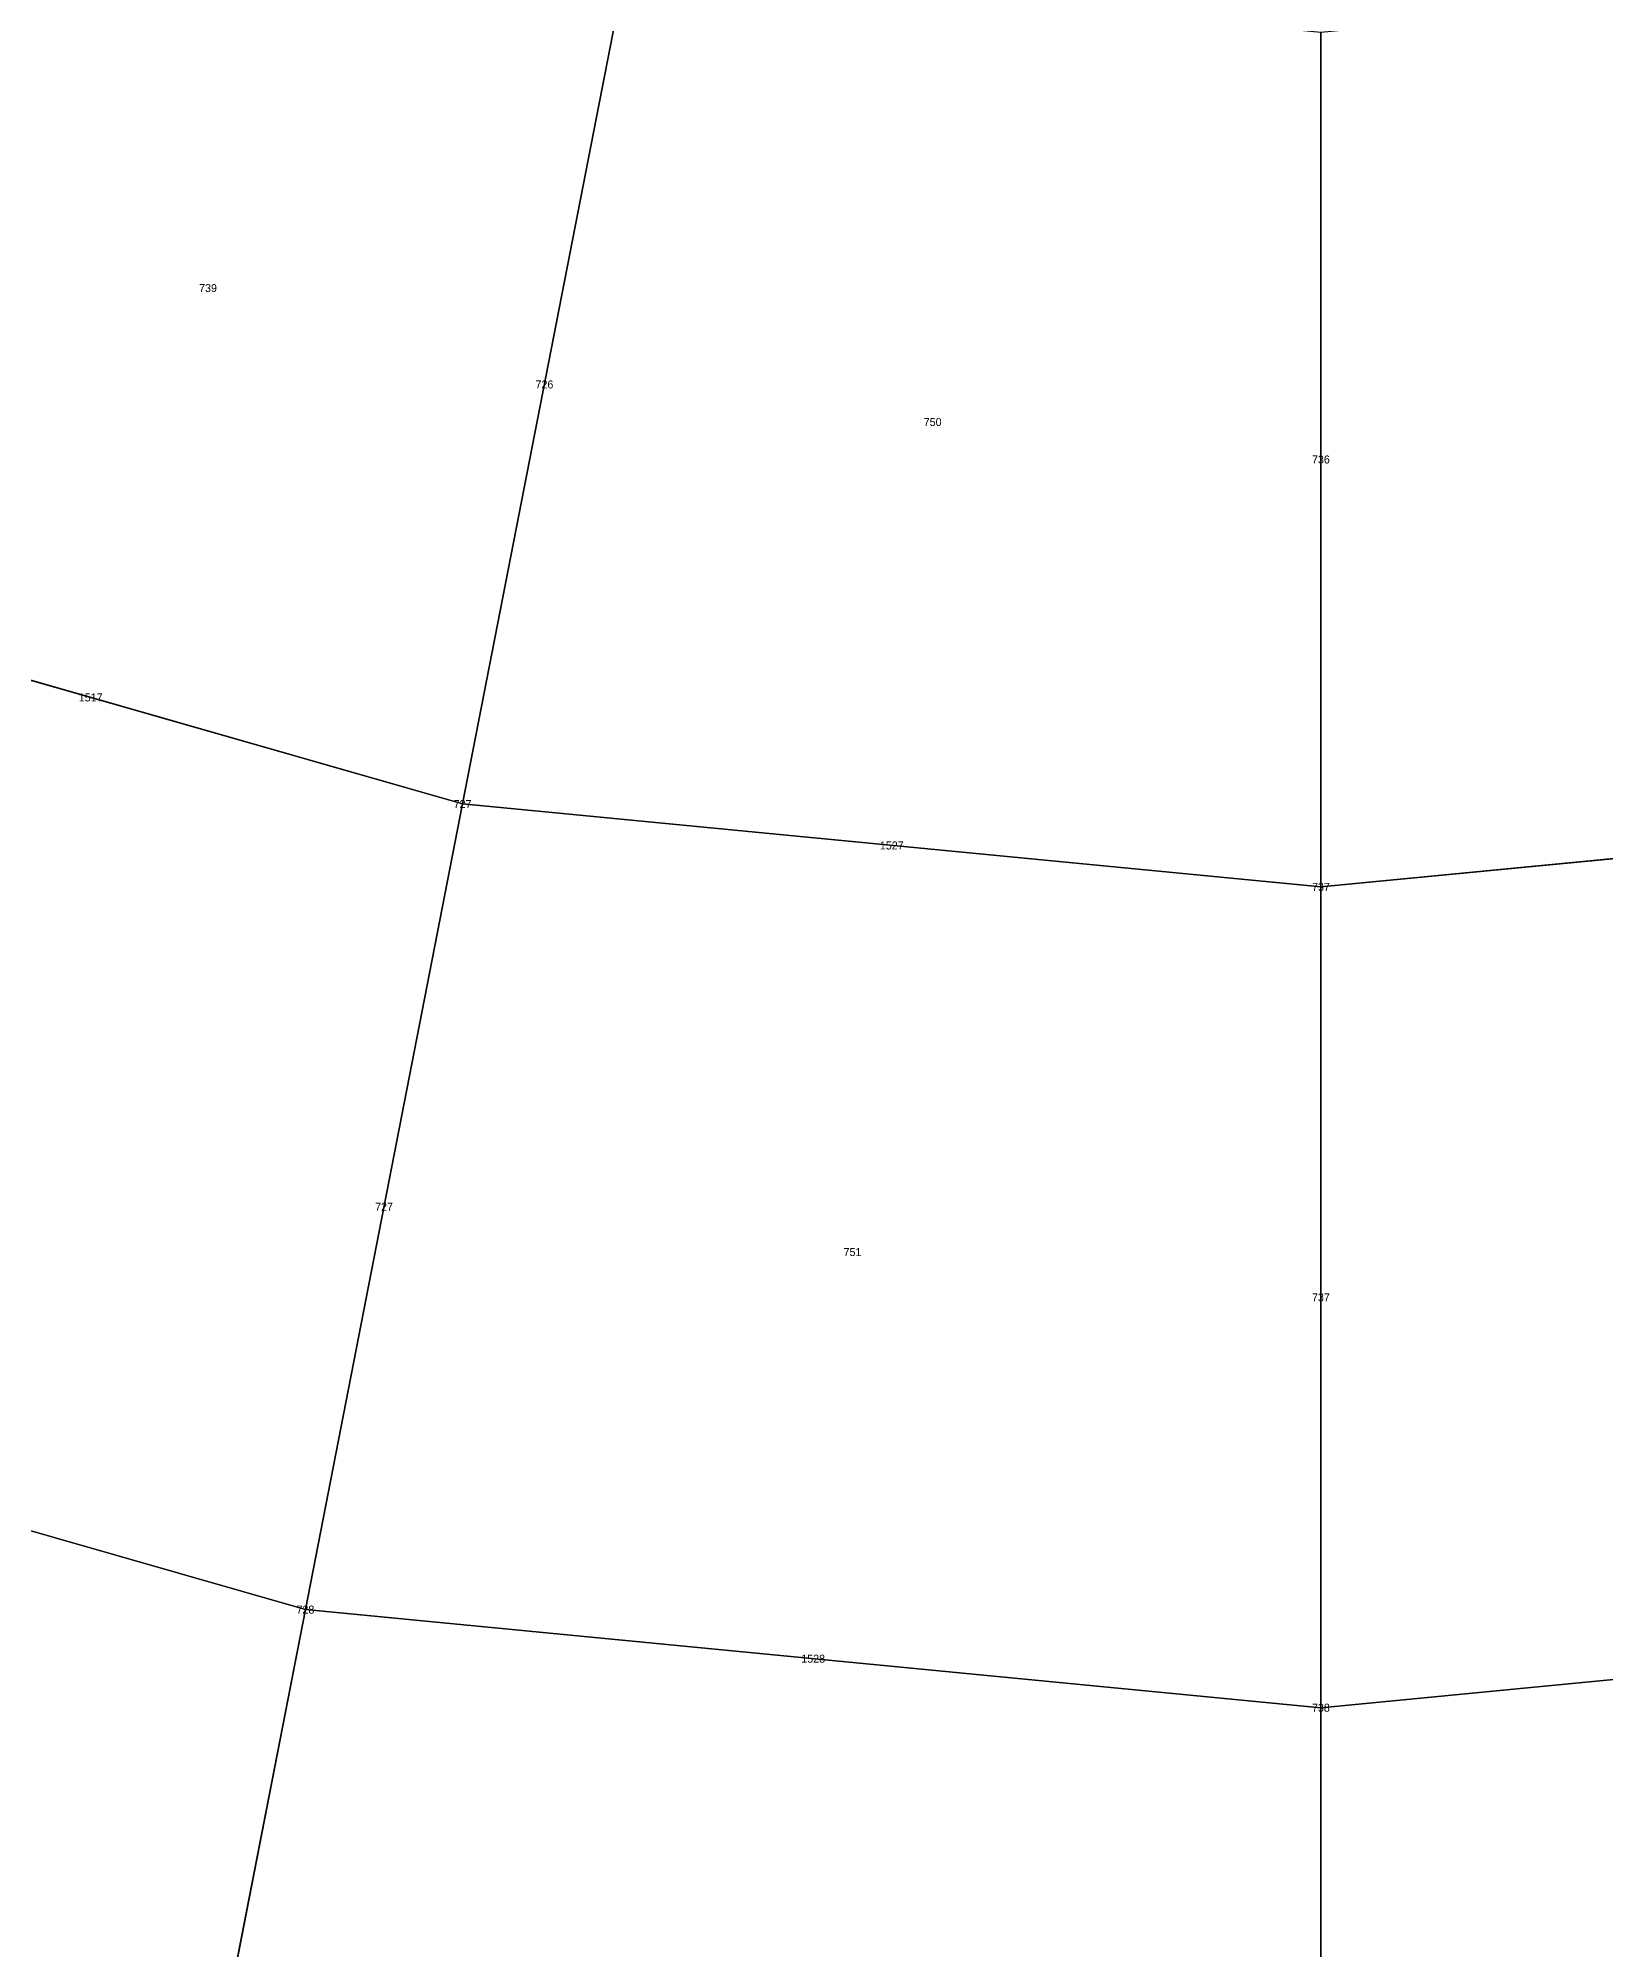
# Model space of a CAD drawing. Header units: metres. Extents: x -1.88 to 1.88, y -1.88 to 1.88.
# Drawn here: x -0.3207 to 0.0712, y -1.3863 to -0.9085 of the extents above; entities that cross this region are included whole.
import ezdxf
from ezdxf.enums import TextEntityAlignment as Align

# ---------------------------------------------------------------- set-up
doc = ezdxf.new("R2010")
doc.units = ezdxf.units.M

msp = doc.modelspace()

# ---------------------------------------------------------------- linework, layer by layer
at = {"layer": 'BRANCHES'}
for p, q in [((-0.17366, -0.89014, 2.49174), (-0.21458, -1.0999, 2.40321)), ((0, -0.90692, 2.49174), (0, -1.12064, 2.40321)), ((-0.40052, -1.04662, 2.40321), (-0.21458, -1.0999, 2.40321)), ((-0.21458, -1.0999, 2.40321), (-0.25387, -1.30129, 2.2964)), ((-0.21458, -1.0999, 2.40321), (0, -1.12064, 2.40321)), ((0, -1.12064, 2.40321), (0.21458, -1.0999, 2.40321)), ((0, -1.12064, 2.40321), (0, -1.32583, 2.2964)), ((-0.47386, -1.23825, 2.2964), (-0.25387, -1.30129, 2.2964)), ((-0.25387, -1.30129, 2.2964), (-0.29123, -1.49278, 2.1721)), ((-0.25387, -1.30129, 2.2964), (0, -1.32583, 2.2964)), ((0, -1.32583, 2.2964), (0.25387, -1.30129, 2.2964)), ((0, -1.32583, 2.2964), (0, -1.52092, 2.1721))]:
    msp.add_line(p, q, dxfattribs=at)
at = {"layer": 'Faces'}
for points in [[(-0.32414, -0.84701, 2.49174), (-0.17366, -0.89014, 2.49174), (-0.21458, -1.0999, 2.40321), (-0.40052, -1.04662, 2.40321)], [(-0.17366, -0.89014, 2.49174), (0, -0.90692, 2.49174), (0, -1.12064, 2.40321), (-0.21458, -1.0999, 2.40321)], [(0, -0.90692, 2.49174), (0.17366, -0.89014, 2.49174), (0.21458, -1.0999, 2.40321), (0, -1.12064, 2.40321)], [(-0.40052, -1.04662, 2.40321), (-0.21458, -1.0999, 2.40321), (-0.25387, -1.30129, 2.2964), (-0.47386, -1.23825, 2.2964)], [(-0.21458, -1.0999, 2.40321), (0, -1.12064, 2.40321), (0, -1.32583, 2.2964), (-0.25387, -1.30129, 2.2964)], [(0, -1.12064, 2.40321), (0.21458, -1.0999, 2.40321), (0.25387, -1.30129, 2.2964), (0, -1.32583, 2.2964)], [(-0.47386, -1.23825, 2.2964), (-0.25387, -1.30129, 2.2964), (-0.29123, -1.49278, 2.1721), (-0.54359, -1.42047, 2.1721)], [(-0.25387, -1.30129, 2.2964), (0, -1.32583, 2.2964), (0, -1.52092, 2.1721), (-0.29123, -1.49278, 2.1721)], [(0, -1.32583, 2.2964), (0.25387, -1.30129, 2.2964), (0.29123, -1.49278, 2.1721), (0, -1.52092, 2.1721)]]:
    msp.add_3dface(points, dxfattribs=at)
at = {"layer": 'NODI-Estradosso'}
for p in [(-0.21458, -1.0999, 2.73064), (0, -1.12064, 2.73064), (-0.25387, -1.30129, 2.63712), (0, -1.32583, 2.63712)]:
    msp.add_point(p, dxfattribs=at)
at = {"layer": 'NODI-Intradosso'}
for p in [(-0.21458, -1.0999, 2.40321), (0, -1.12064, 2.40321), (-0.25387, -1.30129, 2.2964), (0, -1.32583, 2.2964)]:
    msp.add_point(p, dxfattribs=at)

# ---------------------------------------------------------------- texts
at = {"layer": 'BRANCHES-Index'}
for s, p in [('726', (-0.19412, -0.99502, 2.44747)), ('736', (0, -1.01378, 2.44747)), ('1517', (-0.30755, -1.07326, 2.40321)), ('1527', (-0.10729, -1.11027, 2.40321)), ('727', (-0.23422, -1.2006, 2.3498)), ('737', (0, -1.22323, 2.3498)), ('1528', (-0.12693, -1.31356, 2.2964))]:
    msp.add_text(s, height=0.002, dxfattribs=at).set_placement(p, align=Align.MIDDLE_CENTER)
at = {"layer": 'Faces-Index'}
for s, p in [('739', (-0.27822, -0.97092, 2.44747)), ('750', (-0.09706, -1.0044, 2.44747)), ('751', (-0.11711, -1.21191, 2.3498))]:
    msp.add_text(s, height=0.002, dxfattribs=at).set_placement(p, align=Align.MIDDLE_CENTER)
at = {"layer": 'NODI-Index'}
for s, p in [('727', (-0.21458, -1.0999, 2.40321)), ('737', (0, -1.12064, 2.40321)), ('728', (-0.25387, -1.30129, 2.2964)), ('738', (0, -1.32583, 2.2964))]:
    msp.add_text(s, height=0.002, dxfattribs=at).set_placement(p, align=Align.MIDDLE_CENTER)

doc.saveas('drawing.dxf')
